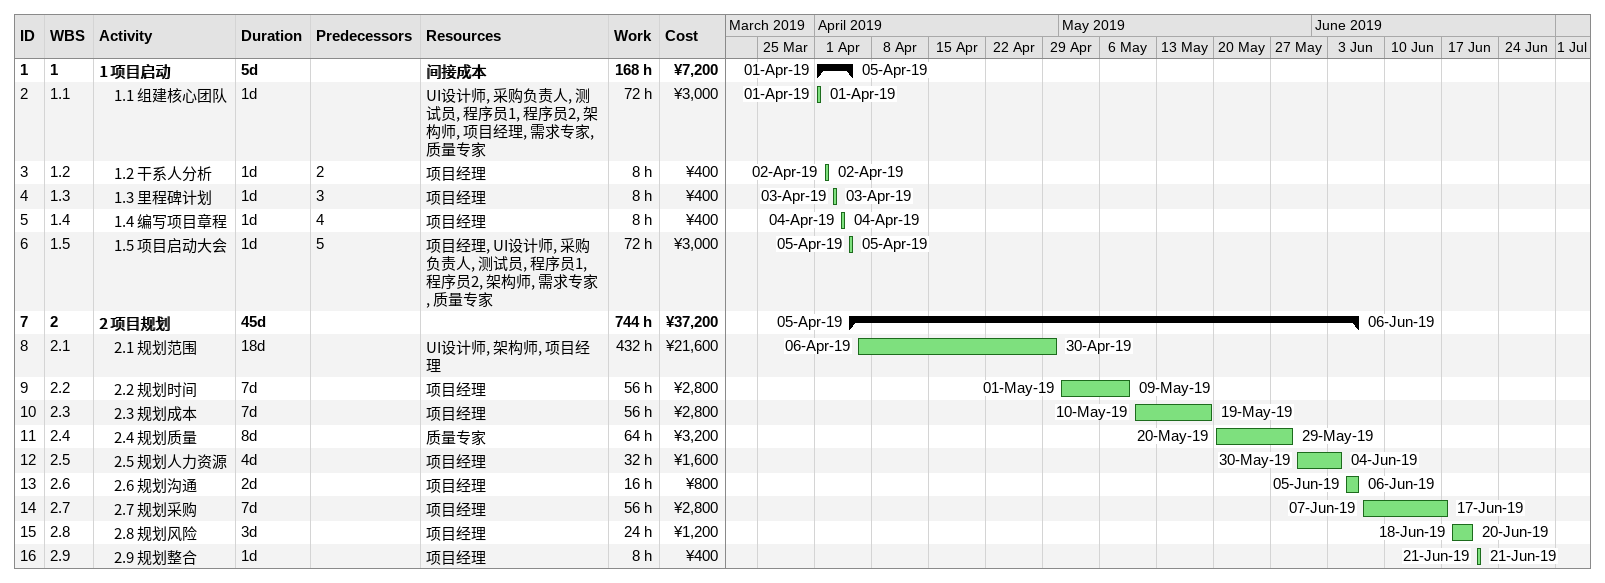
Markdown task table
| ID | WBS | Task | Duration | Start | Finish | Predecessors | Resources | Work (h) | Cost (¥) |
|---|---|---|---|---|---|---|---|---|---|
| 1 | 1 | **1 项目启动** | 5d | 2019-04-01 | 2019-04-05 |  | 间接成本 | 168 | 7200 |
| 2 | 1.1 | 1.1 组建核心团队 | 1d | 2019-04-01 | 2019-04-01 |  | UI设计师, 采购负责人, 测试员, 程序员1, 程序员2, 架构师, 项目经理, 需求专家, 质量专家 | 72 | 3000 |
| 3 | 1.2 | 1.2 干系人分析 | 1d | 2019-04-02 | 2019-04-02 | 2 | 项目经理 | 8 | 400 |
| 4 | 1.3 | 1.3 里程碑计划 | 1d | 2019-04-03 | 2019-04-03 | 3 | 项目经理 | 8 | 400 |
| 5 | 1.4 | 1.4 编写项目章程 | 1d | 2019-04-04 | 2019-04-04 | 4 | 项目经理 | 8 | 400 |
| 6 | 1.5 | 1.5 项目启动大会 | 1d | 2019-04-05 | 2019-04-05 | 5 | 项目经理, UI设计师, 采购负责人, 测试员, 程序员1, 程序员2, 架构师, 需求专家, 质量专家 | 72 | 3000 |
| 7 | 2 | **2 项目规划** | 45d | 2019-04-05 | 2019-06-06 |  |  | 744 | 37200 |
| 8 | 2.1 | 2.1 规划范围 | 18d | 2019-04-06 | 2019-04-30 |  | UI设计师, 架构师, 项目经理 | 432 | 21600 |
| 9 | 2.2 | 2.2 规划时间 | 7d | 2019-05-01 | 2019-05-09 |  | 项目经理 | 56 | 2800 |
| 10 | 2.3 | 2.3 规划成本 | 7d | 2019-05-10 | 2019-05-19 |  | 项目经理 | 56 | 2800 |
| 11 | 2.4 | 2.4 规划质量 | 8d | 2019-05-20 | 2019-05-29 |  | 质量专家 | 64 | 3200 |
| 12 | 2.5 | 2.5 规划人力资源 | 4d | 2019-05-30 | 2019-06-04 |  | 项目经理 | 32 | 1600 |
| 13 | 2.6 | 2.6 规划沟通 | 2d | 2019-06-05 | 2019-06-06 |  | 项目经理 | 16 | 800 |
| 14 | 2.7 | 2.7 规划采购 | 7d | 2019-06-07 | 2019-06-17 |  | 项目经理 | 56 | 2800 |
| 15 | 2.8 | 2.8 规划风险 | 3d | 2019-06-18 | 2019-06-20 |  | 项目经理 | 24 | 1200 |
| 16 | 2.9 | 2.9 规划整合 | 1d | 2019-06-21 | 2019-06-21 |  | 项目经理 | 8 | 400 |
